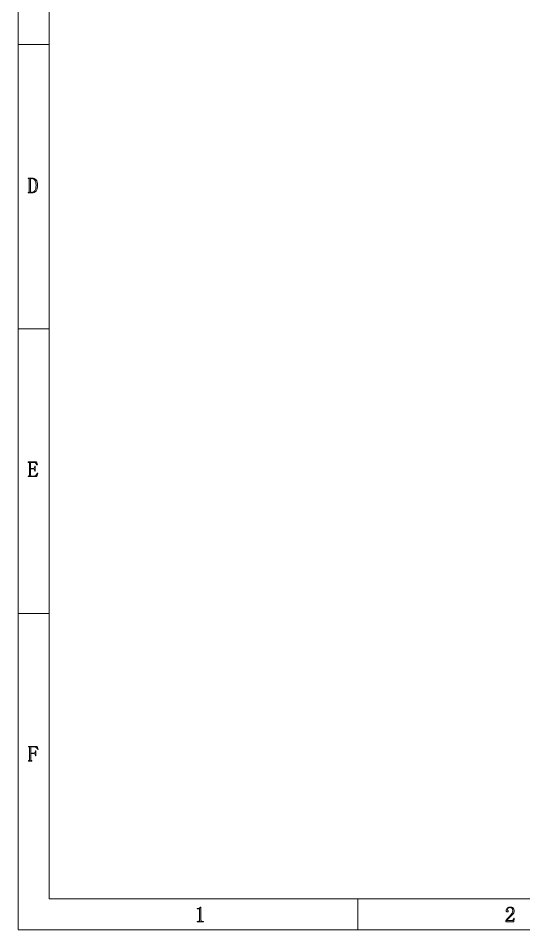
# Model space of a CAD drawing. Header units: millimetres. Extents: x 0 to 297, y 0 to 208.
# Drawn here: x 0.2 to 59.4, y 0.1 to 107 of the extents above; entities that cross this region are included whole.
import ezdxf

# ---------------------------------------------------------------- set-up
doc = ezdxf.new("R2010")
doc.units = ezdxf.units.MM

msp = doc.modelspace()

# ---------------------------------------------------------------- hatches: boundary and pattern name
h = msp.add_hatch(color=7)
edge = h.paths.add_edge_path(flags=0)
edge.add_spline(control_points=[(2.251781, 87.394643), (2.251781, 87.682157), (2.213328, 87.874068), (2.117725, 88.008124), (2.021769, 88.123129), (1.906764, 88.180632), (1.753306, 88.180632), (1.695803, 88.180632), (1.657703, 88.180632), (1.6383, 88.161582), (1.61925, 88.142179), (1.6002, 88.123129), (1.6002, 88.104079), (1.6002, 88.104079), (1.6002, 86.64746), (1.6002, 86.64746), (1.6002, 86.628057), (1.61925, 86.609007), (1.6383, 86.589957), (1.657703, 86.570554), (1.676753, 86.570554), (1.715206, 86.570554), (1.868311, 86.570554), (2.002719, 86.628057), (2.098322, 86.743063), (2.194278, 86.839018), (2.251781, 87.069029), (2.251781, 87.394643), (2.251781, 87.394643), (2.251781, 87.394643), (2.251781, 87.394643), (2.251781, 87.394643), (2.251781, 87.394643), (2.251781, 87.394643)], knot_values=[0, 0, 0, 0, 1, 1, 1, 2, 2, 2, 3, 3, 3, 4, 4, 4, 5, 5, 5, 6, 6, 6, 7, 7, 7, 8, 8, 8, 9, 9, 9, 10, 10, 10, 11, 11, 11, 11], degree=3, periodic=1)
edge = h.paths.add_edge_path(flags=0)
edge.add_spline(control_points=[(1.446742, 88.104079), (1.446742, 88.123129), (1.446742, 88.142179), (1.427692, 88.161582), (1.408289, 88.180632), (1.389239, 88.180632), (1.370189, 88.180632), (1.370189, 88.180632), (1.312686, 88.180632), (1.312686, 88.180632), (1.312686, 88.180632), (1.312686, 88.238135), (1.312686, 88.238135), (1.312686, 88.238135), (1.753306, 88.238135), (1.753306, 88.238135), (1.964267, 88.238135), (2.117725, 88.161582), (2.251781, 88.027174), (2.366786, 87.893118), (2.424289, 87.682157), (2.424289, 87.414046), (2.424289, 87.107482), (2.366786, 86.877471), (2.251781, 86.724013), (2.136775, 86.589957), (1.964267, 86.513051), (1.734256, 86.513051), (1.734256, 86.513051), (1.312686, 86.513051), (1.312686, 86.513051), (1.312686, 86.513051), (1.312686, 86.570554), (1.312686, 86.570554), (1.312686, 86.570554), (1.370189, 86.570554), (1.370189, 86.570554), (1.408289, 86.570554), (1.427692, 86.570554), (1.427692, 86.589957), (1.446742, 86.609007), (1.446742, 86.628057), (1.446742, 86.64746), (1.446742, 86.64746), (1.446742, 88.104079), (1.446742, 88.104079), (1.446742, 88.104079), (1.446742, 88.104079), (1.446742, 88.104079)], knot_values=[0, 0, 0, 0, 1, 1, 1, 2, 2, 2, 3, 3, 3, 4, 4, 4, 5, 5, 5, 6, 6, 6, 7, 7, 7, 8, 8, 8, 9, 9, 9, 10, 10, 10, 11, 11, 11, 12, 12, 12, 13, 13, 13, 14, 14, 14, 15, 15, 15, 16, 16, 16, 16], degree=3, periodic=1)
h = msp.add_hatch(color=7)
edge = h.paths.add_edge_path(flags=0)
edge.add_spline(control_points=[(1.331736, 54.909454), (1.331736, 54.909454), (1.331736, 54.966957), (1.331736, 54.966957), (1.331736, 54.966957), (2.290233, 54.966957), (2.290233, 54.966957), (2.290233, 54.966957), (2.405239, 54.62194), (2.405239, 54.62194), (2.405239, 54.62194), (2.347736, 54.602538), (2.347736, 54.602538), (2.309283, 54.698493), (2.251781, 54.775046), (2.194278, 54.832549), (2.117725, 54.890051), (2.060222, 54.909454), (1.983317, 54.909454), (1.983317, 54.909454), (1.715206, 54.909454), (1.715206, 54.909454), (1.676753, 54.909454), (1.657703, 54.909454), (1.6383, 54.890051), (1.61925, 54.871001), (1.61925, 54.851951), (1.61925, 54.832549), (1.61925, 54.832549), (1.61925, 54.200371), (1.61925, 54.200371), (1.61925, 54.200371), (1.906764, 54.200371), (1.906764, 54.200371), (1.983317, 54.200371), (2.021769, 54.219421), (2.060222, 54.257874), (2.079272, 54.276924), (2.098322, 54.334426), (2.098322, 54.410979), (2.098322, 54.410979), (2.098322, 54.468482), (2.098322, 54.468482), (2.098322, 54.468482), (2.155825, 54.468482), (2.155825, 54.468482), (2.155825, 54.468482), (2.155825, 53.874404), (2.155825, 53.874404), (2.155825, 53.874404), (2.098322, 53.874404), (2.098322, 53.874404), (2.098322, 53.874404), (2.098322, 53.912857), (2.098322, 53.912857), (2.098322, 53.98941), (2.079272, 54.046913), (2.060222, 54.085365), (2.021769, 54.123465), (1.983317, 54.142868), (1.906764, 54.142868), (1.906764, 54.142868), (1.61925, 54.142868), (1.61925, 54.142868), (1.61925, 54.142868), (1.61925, 53.376282), (1.61925, 53.376282), (1.61925, 53.356879), (1.61925, 53.337829), (1.6383, 53.318779), (1.657703, 53.299376), (1.676753, 53.299376), (1.715206, 53.299376), (1.715206, 53.299376), (1.964267, 53.299376), (1.964267, 53.299376), (2.079272, 53.299376), (2.155825, 53.318779), (2.232731, 53.376282), (2.290233, 53.433785), (2.347736, 53.529388), (2.385836, 53.644393), (2.385836, 53.644393), (2.443339, 53.625343), (2.443339, 53.625343), (2.443339, 53.625343), (2.328333, 53.241874), (2.328333, 53.241874), (2.328333, 53.241874), (1.331736, 53.241874), (1.331736, 53.241874), (1.331736, 53.241874), (1.331736, 53.299376), (1.331736, 53.299376), (1.331736, 53.299376), (1.389239, 53.299376), (1.389239, 53.299376), (1.408289, 53.299376), (1.427692, 53.299376), (1.446742, 53.318779), (1.465792, 53.337829), (1.465792, 53.356879), (1.465792, 53.376282), (1.465792, 53.376282), (1.465792, 54.832549), (1.465792, 54.832549), (1.465792, 54.851951), (1.465792, 54.871001), (1.446742, 54.890051), (1.427692, 54.909454), (1.408289, 54.909454), (1.389239, 54.909454), (1.389239, 54.909454), (1.331736, 54.909454), (1.331736, 54.909454), (1.331736, 54.909454), (1.331736, 54.909454), (1.331736, 54.909454)], knot_values=[0, 0, 0, 0, 1, 1, 1, 2, 2, 2, 3, 3, 3, 4, 4, 4, 5, 5, 5, 6, 6, 6, 7, 7, 7, 8, 8, 8, 9, 9, 9, 10, 10, 10, 11, 11, 11, 12, 12, 12, 13, 13, 13, 14, 14, 14, 15, 15, 15, 16, 16, 16, 17, 17, 17, 18, 18, 18, 19, 19, 19, 20, 20, 20, 21, 21, 21, 22, 22, 22, 23, 23, 23, 24, 24, 24, 25, 25, 25, 26, 26, 26, 27, 27, 27, 28, 28, 28, 29, 29, 29, 30, 30, 30, 31, 31, 31, 32, 32, 32, 33, 33, 33, 34, 34, 34, 35, 35, 35, 36, 36, 36, 37, 37, 37, 38, 38, 38, 39, 39, 39, 39], degree=3, periodic=1)
h = msp.add_hatch(color=7)
edge = h.paths.add_edge_path(flags=0)
edge.add_spline(control_points=[(1.772708, 19.932596), (1.772708, 19.932596), (1.772708, 19.87474), (1.772708, 19.87474), (1.772708, 19.87474), (1.351139, 19.87474), (1.351139, 19.87474), (1.351139, 19.87474), (1.351139, 19.932596), (1.351139, 19.932596), (1.351139, 19.932596), (1.408289, 19.932596), (1.408289, 19.932596), (1.446742, 19.932596), (1.465792, 19.932596), (1.465792, 19.951646), (1.485194, 19.970696), (1.485194, 19.989746), (1.485194, 20.009149), (1.485194, 20.009149), (1.485194, 21.465768), (1.485194, 21.465768), (1.485194, 21.484818), (1.485194, 21.503868), (1.465792, 21.523271), (1.446742, 21.542321), (1.427692, 21.542321), (1.408289, 21.542321), (1.408289, 21.542321), (1.351139, 21.542321), (1.351139, 21.542321), (1.351139, 21.542321), (1.351139, 21.599824), (1.351139, 21.599824), (1.351139, 21.599824), (2.385836, 21.599824), (2.385836, 21.599824), (2.385836, 21.599824), (2.500842, 21.235757), (2.500842, 21.235757), (2.500842, 21.235757), (2.443339, 21.216354), (2.443339, 21.216354), (2.405239, 21.33136), (2.328333, 21.408265), (2.251781, 21.465768), (2.175228, 21.503868), (2.098322, 21.542321), (2.021769, 21.542321), (2.021769, 21.542321), (1.734256, 21.542321), (1.734256, 21.542321), (1.695803, 21.542321), (1.676753, 21.542321), (1.657703, 21.523271), (1.6383, 21.503868), (1.6383, 21.484818), (1.6383, 21.465768), (1.6383, 21.465768), (1.6383, 20.814188), (1.6383, 20.814188), (1.6383, 20.814188), (1.983317, 20.814188), (1.983317, 20.814188), (2.040819, 20.814188), (2.098322, 20.833238), (2.136775, 20.87169), (2.155825, 20.89074), (2.175228, 20.948243), (2.175228, 21.024796), (2.175228, 21.024796), (2.175228, 21.082299), (2.175228, 21.082299), (2.175228, 21.082299), (2.232731, 21.082299), (2.232731, 21.082299), (2.232731, 21.082299), (2.232731, 20.488221), (2.232731, 20.488221), (2.232731, 20.488221), (2.175228, 20.488221), (2.175228, 20.488221), (2.175228, 20.488221), (2.175228, 20.526674), (2.175228, 20.526674), (2.175228, 20.603226), (2.155825, 20.660729), (2.136775, 20.699182), (2.098322, 20.737282), (2.040819, 20.756685), (1.983317, 20.756685), (1.983317, 20.756685), (1.6383, 20.756685), (1.6383, 20.756685), (1.6383, 20.756685), (1.6383, 20.009149), (1.6383, 20.009149), (1.6383, 19.989746), (1.6383, 19.970696), (1.657703, 19.951646), (1.676753, 19.932596), (1.695803, 19.932596), (1.715206, 19.932596), (1.715206, 19.932596), (1.772708, 19.932596), (1.772708, 19.932596), (1.772708, 19.932596), (1.772708, 19.932596), (1.772708, 19.932596)], knot_values=[0, 0, 0, 0, 1, 1, 1, 2, 2, 2, 3, 3, 3, 4, 4, 4, 5, 5, 5, 6, 6, 6, 7, 7, 7, 8, 8, 8, 9, 9, 9, 10, 10, 10, 11, 11, 11, 12, 12, 12, 13, 13, 13, 14, 14, 14, 15, 15, 15, 16, 16, 16, 17, 17, 17, 18, 18, 18, 19, 19, 19, 20, 20, 20, 21, 21, 21, 22, 22, 22, 23, 23, 23, 24, 24, 24, 25, 25, 25, 26, 26, 26, 27, 27, 27, 28, 28, 28, 29, 29, 29, 30, 30, 30, 31, 31, 31, 32, 32, 32, 33, 33, 33, 34, 34, 34, 35, 35, 35, 36, 36, 36, 36], degree=3, periodic=1)
h = msp.add_hatch(color=7)
edge = h.paths.add_edge_path(flags=0)
edge.add_spline(control_points=[(21.570597, 2.760079), (21.570597, 2.760079), (21.570597, 1.226907), (21.570597, 1.226907), (21.570597, 1.169404), (21.589647, 1.130951), (21.6281, 1.111901), (21.64715, 1.092851), (21.704653, 1.073801), (21.762156, 1.073801), (21.762156, 1.073801), (21.858111, 1.073801), (21.858111, 1.073801), (21.858111, 1.073801), (21.858111, 1.015946), (21.858111, 1.015946), (21.858111, 1.015946), (21.129625, 1.015946), (21.129625, 1.015946), (21.129625, 1.015946), (21.129625, 1.073801), (21.129625, 1.073801), (21.129625, 1.073801), (21.225581, 1.073801), (21.225581, 1.073801), (21.283083, 1.073801), (21.340586, 1.092851), (21.379039, 1.111901), (21.398089, 1.130951), (21.417139, 1.188454), (21.417139, 1.226907), (21.417139, 1.226907), (21.417139, 2.453515), (21.417139, 2.453515), (21.417139, 2.491968), (21.417139, 2.511018), (21.398089, 2.530068), (21.379039, 2.530068), (21.340586, 2.549471), (21.321536, 2.549471), (21.321536, 2.549471), (21.129625, 2.549471), (21.129625, 2.549471), (21.129625, 2.549471), (21.129625, 2.606974), (21.129625, 2.606974), (21.129625, 2.606974), (21.225581, 2.606974), (21.225581, 2.606974), (21.302133, 2.606974), (21.359636, 2.626024), (21.417139, 2.645074), (21.474642, 2.664476), (21.513094, 2.702576), (21.532144, 2.760079), (21.532144, 2.760079), (21.570597, 2.760079), (21.570597, 2.760079), (21.570597, 2.760079), (21.570597, 2.760079), (21.570597, 2.760079)], knot_values=[0, 0, 0, 0, 1, 1, 1, 2, 2, 2, 3, 3, 3, 4, 4, 4, 5, 5, 5, 6, 6, 6, 7, 7, 7, 8, 8, 8, 9, 9, 9, 10, 10, 10, 11, 11, 11, 12, 12, 12, 13, 13, 13, 14, 14, 14, 15, 15, 15, 16, 16, 16, 17, 17, 17, 18, 18, 18, 19, 19, 19, 20, 20, 20, 20], degree=3, periodic=1)
h = msp.add_hatch(color=7)
edge = h.paths.add_edge_path(flags=0)
edge.add_spline(control_points=[(58.119081, 2.31946), (58.119081, 2.453515), (58.100031, 2.530068), (58.042528, 2.606974), (57.985025, 2.664476), (57.908119, 2.702576), (57.793114, 2.702576), (57.716561, 2.702576), (57.659058, 2.683526), (57.601556, 2.626024), (57.544053, 2.587571), (57.5056, 2.530068), (57.5056, 2.472565), (57.5056, 2.434465), (57.525003, 2.396013), (57.544053, 2.35756), (57.563103, 2.33851), (57.582506, 2.31946), (57.582506, 2.281007), (57.582506, 2.242554), (57.582506, 2.223504), (57.563103, 2.204454), (57.544053, 2.185051), (57.525003, 2.185051), (57.48655, 2.185051), (57.448097, 2.185051), (57.409997, 2.185051), (57.390594, 2.223504), (57.371544, 2.242554), (57.352494, 2.281007), (57.352494, 2.33851), (57.352494, 2.472565), (57.409997, 2.568521), (57.5056, 2.645074), (57.601556, 2.721979), (57.716561, 2.760079), (57.831567, 2.760079), (57.985025, 2.760079), (58.100031, 2.721979), (58.176583, 2.645074), (58.253136, 2.549471), (58.291589, 2.453515), (58.291589, 2.33851), (58.291589, 2.261957), (58.272186, 2.166001), (58.234086, 2.089449), (58.195633, 2.012543), (58.138131, 1.93599), (58.061578, 1.859438), (57.870019, 1.667879), (57.716561, 1.514421), (57.620606, 1.399415), (57.5056, 1.28441), (57.448097, 1.207857), (57.429047, 1.169404), (57.429047, 1.169404), (58.023125, 1.169404), (58.023125, 1.169404), (58.080628, 1.169404), (58.138131, 1.188454), (58.176583, 1.245957), (58.214683, 1.28441), (58.234086, 1.360963), (58.253136, 1.456918), (58.253136, 1.456918), (58.310639, 1.456918), (58.310639, 1.456918), (58.310639, 1.456918), (58.253136, 1.015946), (58.253136, 1.015946), (58.253136, 1.015946), (57.314042, 1.015946), (57.314042, 1.015946), (57.314042, 1.015946), (57.314042, 1.150354), (57.314042, 1.150354), (57.352494, 1.207857), (57.409997, 1.28441), (57.48655, 1.380365), (57.563103, 1.475968), (57.659058, 1.590974), (57.793114, 1.705979), (57.908119, 1.820985), (57.985025, 1.93599), (58.042528, 2.031946), (58.100031, 2.146951), (58.119081, 2.242554), (58.119081, 2.31946), (58.119081, 2.31946), (58.119081, 2.31946), (58.119081, 2.31946), (58.119081, 2.31946), (58.119081, 2.31946), (58.119081, 2.31946)], knot_values=[0, 0, 0, 0, 1, 1, 1, 2, 2, 2, 3, 3, 3, 4, 4, 4, 5, 5, 5, 6, 6, 6, 7, 7, 7, 8, 8, 8, 9, 9, 9, 10, 10, 10, 11, 11, 11, 12, 12, 12, 13, 13, 13, 14, 14, 14, 15, 15, 15, 16, 16, 16, 17, 17, 17, 18, 18, 18, 19, 19, 19, 20, 20, 20, 21, 21, 21, 22, 22, 22, 23, 23, 23, 24, 24, 24, 25, 25, 25, 26, 26, 26, 27, 27, 27, 28, 28, 28, 29, 29, 29, 30, 30, 30, 31, 31, 31, 31], degree=3, periodic=1)

# ---------------------------------------------------------------- linework, layer by layer
at = {"color": 7, "lineweight": 15}
for points in [[(0.162631, 207.734551), (0.162631, 0.115304)], [(3.784953, 204.112229), (3.784953, 3.737626)], [(3.784953, 103.915579), (0.182033, 103.915579)], [(3.784953, 70.567496), (0.182033, 70.567496)], [(3.784953, 37.200363), (0.182033, 37.200363)], [(3.784953, 3.718576), (293.163978, 3.718576)], [(39.950319, 3.718576), (39.950319, 0.115304)], [(0.162631, 0.096254), (296.7863, 0.096254)]]:
    msp.add_lwpolyline(points, dxfattribs=at)
at = {"color": 7, "lineweight": 0}
for points, knots in [([(1.446742, 88.104079), (1.446742, 88.123129), (1.446742, 88.142179), (1.427692, 88.161582), (1.408289, 88.180632), (1.389239, 88.180632), (1.370189, 88.180632), (1.370189, 88.180632), (1.312686, 88.180632), (1.312686, 88.180632), (1.312686, 88.180632), (1.312686, 88.238135), (1.312686, 88.238135), (1.312686, 88.238135), (1.753306, 88.238135), (1.753306, 88.238135), (1.964267, 88.238135), (2.117725, 88.161582), (2.251781, 88.027174), (2.366786, 87.893118), (2.424289, 87.682157), (2.424289, 87.414046), (2.424289, 87.107482), (2.366786, 86.877471), (2.251781, 86.724013), (2.136775, 86.589957), (1.964267, 86.513051), (1.734256, 86.513051), (1.734256, 86.513051), (1.312686, 86.513051), (1.312686, 86.513051), (1.312686, 86.513051), (1.312686, 86.570554), (1.312686, 86.570554), (1.312686, 86.570554), (1.370189, 86.570554), (1.370189, 86.570554), (1.408289, 86.570554), (1.427692, 86.570554), (1.427692, 86.589957), (1.446742, 86.609007), (1.446742, 86.628057), (1.446742, 86.64746), (1.446742, 86.64746), (1.446742, 88.104079), (1.446742, 88.104079), (1.446742, 88.104079), (1.446742, 88.104079), (1.446742, 88.104079)], [0, 0, 0, 0, 1, 1, 1, 2, 2, 2, 3, 3, 3, 4, 4, 4, 5, 5, 5, 6, 6, 6, 7, 7, 7, 8, 8, 8, 9, 9, 9, 10, 10, 10, 11, 11, 11, 12, 12, 12, 13, 13, 13, 14, 14, 14, 15, 15, 15, 16, 16, 16, 16]), ([(2.251781, 87.394643), (2.251781, 87.682157), (2.213328, 87.874068), (2.117725, 88.008124), (2.021769, 88.123129), (1.906764, 88.180632), (1.753306, 88.180632), (1.695803, 88.180632), (1.657703, 88.180632), (1.6383, 88.161582), (1.61925, 88.142179), (1.6002, 88.123129), (1.6002, 88.104079), (1.6002, 88.104079), (1.6002, 86.64746), (1.6002, 86.64746), (1.6002, 86.628057), (1.61925, 86.609007), (1.6383, 86.589957), (1.657703, 86.570554), (1.676753, 86.570554), (1.715206, 86.570554), (1.868311, 86.570554), (2.002719, 86.628057), (2.098322, 86.743063), (2.194278, 86.839018), (2.251781, 87.069029), (2.251781, 87.394643), (2.251781, 87.394643), (2.251781, 87.394643), (2.251781, 87.394643), (2.251781, 87.394643), (2.251781, 87.394643), (2.251781, 87.394643)], [0, 0, 0, 0, 1, 1, 1, 2, 2, 2, 3, 3, 3, 4, 4, 4, 5, 5, 5, 6, 6, 6, 7, 7, 7, 8, 8, 8, 9, 9, 9, 10, 10, 10, 11, 11, 11, 11]), ([(1.331736, 54.909454), (1.331736, 54.909454), (1.331736, 54.966957), (1.331736, 54.966957), (1.331736, 54.966957), (2.290233, 54.966957), (2.290233, 54.966957), (2.290233, 54.966957), (2.405239, 54.62194), (2.405239, 54.62194), (2.405239, 54.62194), (2.347736, 54.602538), (2.347736, 54.602538), (2.309283, 54.698493), (2.251781, 54.775046), (2.194278, 54.832549), (2.117725, 54.890051), (2.060222, 54.909454), (1.983317, 54.909454), (1.983317, 54.909454), (1.715206, 54.909454), (1.715206, 54.909454), (1.676753, 54.909454), (1.657703, 54.909454), (1.6383, 54.890051), (1.61925, 54.871001), (1.61925, 54.851951), (1.61925, 54.832549), (1.61925, 54.832549), (1.61925, 54.200371), (1.61925, 54.200371), (1.61925, 54.200371), (1.906764, 54.200371), (1.906764, 54.200371), (1.983317, 54.200371), (2.021769, 54.219421), (2.060222, 54.257874), (2.079272, 54.276924), (2.098322, 54.334426), (2.098322, 54.410979), (2.098322, 54.410979), (2.098322, 54.468482), (2.098322, 54.468482), (2.098322, 54.468482), (2.155825, 54.468482), (2.155825, 54.468482), (2.155825, 54.468482), (2.155825, 53.874404), (2.155825, 53.874404), (2.155825, 53.874404), (2.098322, 53.874404), (2.098322, 53.874404), (2.098322, 53.874404), (2.098322, 53.912857), (2.098322, 53.912857), (2.098322, 53.98941), (2.079272, 54.046913), (2.060222, 54.085365), (2.021769, 54.123465), (1.983317, 54.142868), (1.906764, 54.142868), (1.906764, 54.142868), (1.61925, 54.142868), (1.61925, 54.142868), (1.61925, 54.142868), (1.61925, 53.376282), (1.61925, 53.376282), (1.61925, 53.356879), (1.61925, 53.337829), (1.6383, 53.318779), (1.657703, 53.299376), (1.676753, 53.299376), (1.715206, 53.299376), (1.715206, 53.299376), (1.964267, 53.299376), (1.964267, 53.299376), (2.079272, 53.299376), (2.155825, 53.318779), (2.232731, 53.376282), (2.290233, 53.433785), (2.347736, 53.529388), (2.385836, 53.644393), (2.385836, 53.644393), (2.443339, 53.625343), (2.443339, 53.625343), (2.443339, 53.625343), (2.328333, 53.241874), (2.328333, 53.241874), (2.328333, 53.241874), (1.331736, 53.241874), (1.331736, 53.241874), (1.331736, 53.241874), (1.331736, 53.299376), (1.331736, 53.299376), (1.331736, 53.299376), (1.389239, 53.299376), (1.389239, 53.299376), (1.408289, 53.299376), (1.427692, 53.299376), (1.446742, 53.318779), (1.465792, 53.337829), (1.465792, 53.356879), (1.465792, 53.376282), (1.465792, 53.376282), (1.465792, 54.832549), (1.465792, 54.832549), (1.465792, 54.851951), (1.465792, 54.871001), (1.446742, 54.890051), (1.427692, 54.909454), (1.408289, 54.909454), (1.389239, 54.909454), (1.389239, 54.909454), (1.331736, 54.909454), (1.331736, 54.909454), (1.331736, 54.909454), (1.331736, 54.909454), (1.331736, 54.909454)], [0, 0, 0, 0, 1, 1, 1, 2, 2, 2, 3, 3, 3, 4, 4, 4, 5, 5, 5, 6, 6, 6, 7, 7, 7, 8, 8, 8, 9, 9, 9, 10, 10, 10, 11, 11, 11, 12, 12, 12, 13, 13, 13, 14, 14, 14, 15, 15, 15, 16, 16, 16, 17, 17, 17, 18, 18, 18, 19, 19, 19, 20, 20, 20, 21, 21, 21, 22, 22, 22, 23, 23, 23, 24, 24, 24, 25, 25, 25, 26, 26, 26, 27, 27, 27, 28, 28, 28, 29, 29, 29, 30, 30, 30, 31, 31, 31, 32, 32, 32, 33, 33, 33, 34, 34, 34, 35, 35, 35, 36, 36, 36, 37, 37, 37, 38, 38, 38, 39, 39, 39, 39]), ([(1.772708, 19.932596), (1.772708, 19.932596), (1.772708, 19.87474), (1.772708, 19.87474), (1.772708, 19.87474), (1.351139, 19.87474), (1.351139, 19.87474), (1.351139, 19.87474), (1.351139, 19.932596), (1.351139, 19.932596), (1.351139, 19.932596), (1.408289, 19.932596), (1.408289, 19.932596), (1.446742, 19.932596), (1.465792, 19.932596), (1.465792, 19.951646), (1.485194, 19.970696), (1.485194, 19.989746), (1.485194, 20.009149), (1.485194, 20.009149), (1.485194, 21.465768), (1.485194, 21.465768), (1.485194, 21.484818), (1.485194, 21.503868), (1.465792, 21.523271), (1.446742, 21.542321), (1.427692, 21.542321), (1.408289, 21.542321), (1.408289, 21.542321), (1.351139, 21.542321), (1.351139, 21.542321), (1.351139, 21.542321), (1.351139, 21.599824), (1.351139, 21.599824), (1.351139, 21.599824), (2.385836, 21.599824), (2.385836, 21.599824), (2.385836, 21.599824), (2.500842, 21.235757), (2.500842, 21.235757), (2.500842, 21.235757), (2.443339, 21.216354), (2.443339, 21.216354), (2.405239, 21.33136), (2.328333, 21.408265), (2.251781, 21.465768), (2.175228, 21.503868), (2.098322, 21.542321), (2.021769, 21.542321), (2.021769, 21.542321), (1.734256, 21.542321), (1.734256, 21.542321), (1.695803, 21.542321), (1.676753, 21.542321), (1.657703, 21.523271), (1.6383, 21.503868), (1.6383, 21.484818), (1.6383, 21.465768), (1.6383, 21.465768), (1.6383, 20.814188), (1.6383, 20.814188), (1.6383, 20.814188), (1.983317, 20.814188), (1.983317, 20.814188), (2.040819, 20.814188), (2.098322, 20.833238), (2.136775, 20.87169), (2.155825, 20.89074), (2.175228, 20.948243), (2.175228, 21.024796), (2.175228, 21.024796), (2.175228, 21.082299), (2.175228, 21.082299), (2.175228, 21.082299), (2.232731, 21.082299), (2.232731, 21.082299), (2.232731, 21.082299), (2.232731, 20.488221), (2.232731, 20.488221), (2.232731, 20.488221), (2.175228, 20.488221), (2.175228, 20.488221), (2.175228, 20.488221), (2.175228, 20.526674), (2.175228, 20.526674), (2.175228, 20.603226), (2.155825, 20.660729), (2.136775, 20.699182), (2.098322, 20.737282), (2.040819, 20.756685), (1.983317, 20.756685), (1.983317, 20.756685), (1.6383, 20.756685), (1.6383, 20.756685), (1.6383, 20.756685), (1.6383, 20.009149), (1.6383, 20.009149), (1.6383, 19.989746), (1.6383, 19.970696), (1.657703, 19.951646), (1.676753, 19.932596), (1.695803, 19.932596), (1.715206, 19.932596), (1.715206, 19.932596), (1.772708, 19.932596), (1.772708, 19.932596), (1.772708, 19.932596), (1.772708, 19.932596), (1.772708, 19.932596)], [0, 0, 0, 0, 1, 1, 1, 2, 2, 2, 3, 3, 3, 4, 4, 4, 5, 5, 5, 6, 6, 6, 7, 7, 7, 8, 8, 8, 9, 9, 9, 10, 10, 10, 11, 11, 11, 12, 12, 12, 13, 13, 13, 14, 14, 14, 15, 15, 15, 16, 16, 16, 17, 17, 17, 18, 18, 18, 19, 19, 19, 20, 20, 20, 21, 21, 21, 22, 22, 22, 23, 23, 23, 24, 24, 24, 25, 25, 25, 26, 26, 26, 27, 27, 27, 28, 28, 28, 29, 29, 29, 30, 30, 30, 31, 31, 31, 32, 32, 32, 33, 33, 33, 34, 34, 34, 35, 35, 35, 36, 36, 36, 36]), ([(21.570597, 2.760079), (21.570597, 2.760079), (21.570597, 1.226907), (21.570597, 1.226907), (21.570597, 1.169404), (21.589647, 1.130951), (21.6281, 1.111901), (21.64715, 1.092851), (21.704653, 1.073801), (21.762156, 1.073801), (21.762156, 1.073801), (21.858111, 1.073801), (21.858111, 1.073801), (21.858111, 1.073801), (21.858111, 1.015946), (21.858111, 1.015946), (21.858111, 1.015946), (21.129625, 1.015946), (21.129625, 1.015946), (21.129625, 1.015946), (21.129625, 1.073801), (21.129625, 1.073801), (21.129625, 1.073801), (21.225581, 1.073801), (21.225581, 1.073801), (21.283083, 1.073801), (21.340586, 1.092851), (21.379039, 1.111901), (21.398089, 1.130951), (21.417139, 1.188454), (21.417139, 1.226907), (21.417139, 1.226907), (21.417139, 2.453515), (21.417139, 2.453515), (21.417139, 2.491968), (21.417139, 2.511018), (21.398089, 2.530068), (21.379039, 2.530068), (21.340586, 2.549471), (21.321536, 2.549471), (21.321536, 2.549471), (21.129625, 2.549471), (21.129625, 2.549471), (21.129625, 2.549471), (21.129625, 2.606974), (21.129625, 2.606974), (21.129625, 2.606974), (21.225581, 2.606974), (21.225581, 2.606974), (21.302133, 2.606974), (21.359636, 2.626024), (21.417139, 2.645074), (21.474642, 2.664476), (21.513094, 2.702576), (21.532144, 2.760079), (21.532144, 2.760079), (21.570597, 2.760079), (21.570597, 2.760079), (21.570597, 2.760079), (21.570597, 2.760079), (21.570597, 2.760079)], [0, 0, 0, 0, 1, 1, 1, 2, 2, 2, 3, 3, 3, 4, 4, 4, 5, 5, 5, 6, 6, 6, 7, 7, 7, 8, 8, 8, 9, 9, 9, 10, 10, 10, 11, 11, 11, 12, 12, 12, 13, 13, 13, 14, 14, 14, 15, 15, 15, 16, 16, 16, 17, 17, 17, 18, 18, 18, 19, 19, 19, 20, 20, 20, 20]), ([(58.119081, 2.31946), (58.119081, 2.453515), (58.100031, 2.530068), (58.042528, 2.606974), (57.985025, 2.664476), (57.908119, 2.702576), (57.793114, 2.702576), (57.716561, 2.702576), (57.659058, 2.683526), (57.601556, 2.626024), (57.544053, 2.587571), (57.5056, 2.530068), (57.5056, 2.472565), (57.5056, 2.434465), (57.525003, 2.396013), (57.544053, 2.35756), (57.563103, 2.33851), (57.582506, 2.31946), (57.582506, 2.281007), (57.582506, 2.242554), (57.582506, 2.223504), (57.563103, 2.204454), (57.544053, 2.185051), (57.525003, 2.185051), (57.48655, 2.185051), (57.448097, 2.185051), (57.409997, 2.185051), (57.390594, 2.223504), (57.371544, 2.242554), (57.352494, 2.281007), (57.352494, 2.33851), (57.352494, 2.472565), (57.409997, 2.568521), (57.5056, 2.645074), (57.601556, 2.721979), (57.716561, 2.760079), (57.831567, 2.760079), (57.985025, 2.760079), (58.100031, 2.721979), (58.176583, 2.645074), (58.253136, 2.549471), (58.291589, 2.453515), (58.291589, 2.33851), (58.291589, 2.261957), (58.272186, 2.166001), (58.234086, 2.089449), (58.195633, 2.012543), (58.138131, 1.93599), (58.061578, 1.859438), (57.870019, 1.667879), (57.716561, 1.514421), (57.620606, 1.399415), (57.5056, 1.28441), (57.448097, 1.207857), (57.429047, 1.169404), (57.429047, 1.169404), (58.023125, 1.169404), (58.023125, 1.169404), (58.080628, 1.169404), (58.138131, 1.188454), (58.176583, 1.245957), (58.214683, 1.28441), (58.234086, 1.360963), (58.253136, 1.456918), (58.253136, 1.456918), (58.310639, 1.456918), (58.310639, 1.456918), (58.310639, 1.456918), (58.253136, 1.015946), (58.253136, 1.015946), (58.253136, 1.015946), (57.314042, 1.015946), (57.314042, 1.015946), (57.314042, 1.015946), (57.314042, 1.150354), (57.314042, 1.150354), (57.352494, 1.207857), (57.409997, 1.28441), (57.48655, 1.380365), (57.563103, 1.475968), (57.659058, 1.590974), (57.793114, 1.705979), (57.908119, 1.820985), (57.985025, 1.93599), (58.042528, 2.031946), (58.100031, 2.146951), (58.119081, 2.242554), (58.119081, 2.31946), (58.119081, 2.31946), (58.119081, 2.31946), (58.119081, 2.31946), (58.119081, 2.31946), (58.119081, 2.31946), (58.119081, 2.31946)], [0, 0, 0, 0, 1, 1, 1, 2, 2, 2, 3, 3, 3, 4, 4, 4, 5, 5, 5, 6, 6, 6, 7, 7, 7, 8, 8, 8, 9, 9, 9, 10, 10, 10, 11, 11, 11, 12, 12, 12, 13, 13, 13, 14, 14, 14, 15, 15, 15, 16, 16, 16, 17, 17, 17, 18, 18, 18, 19, 19, 19, 20, 20, 20, 21, 21, 21, 22, 22, 22, 23, 23, 23, 24, 24, 24, 25, 25, 25, 26, 26, 26, 27, 27, 27, 28, 28, 28, 29, 29, 29, 30, 30, 30, 31, 31, 31, 31])]:
    msp.add_open_spline(points, degree=3, knots=knots, dxfattribs=at)

doc.saveas('drawing.dxf')
